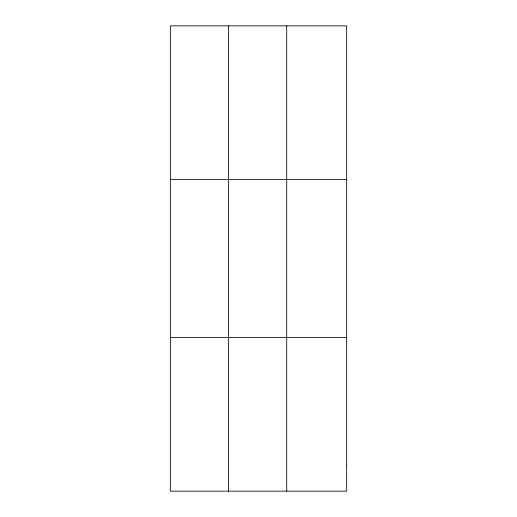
<?xml version="1.0" encoding="UTF-8"?>
<svg xmlns="http://www.w3.org/2000/svg" width="517" height="517" viewBox="0 0 517 517"><rect width="100%" height="100%" fill="white"/><g stroke="black" fill="none" stroke-linecap="round" stroke-linejoin="round"><path stroke-width="0.78" d="M228.52 25.85L228.52 491.15M286.715 25.85L286.715 491.15M170.332 179.399L346.668 179.399M170.332 337.601L346.668 337.601M346.668 465.558L346.668 491.15L170.332 491.15L170.332 25.85L346.668 25.85L346.668 465.558"/></g></svg>
